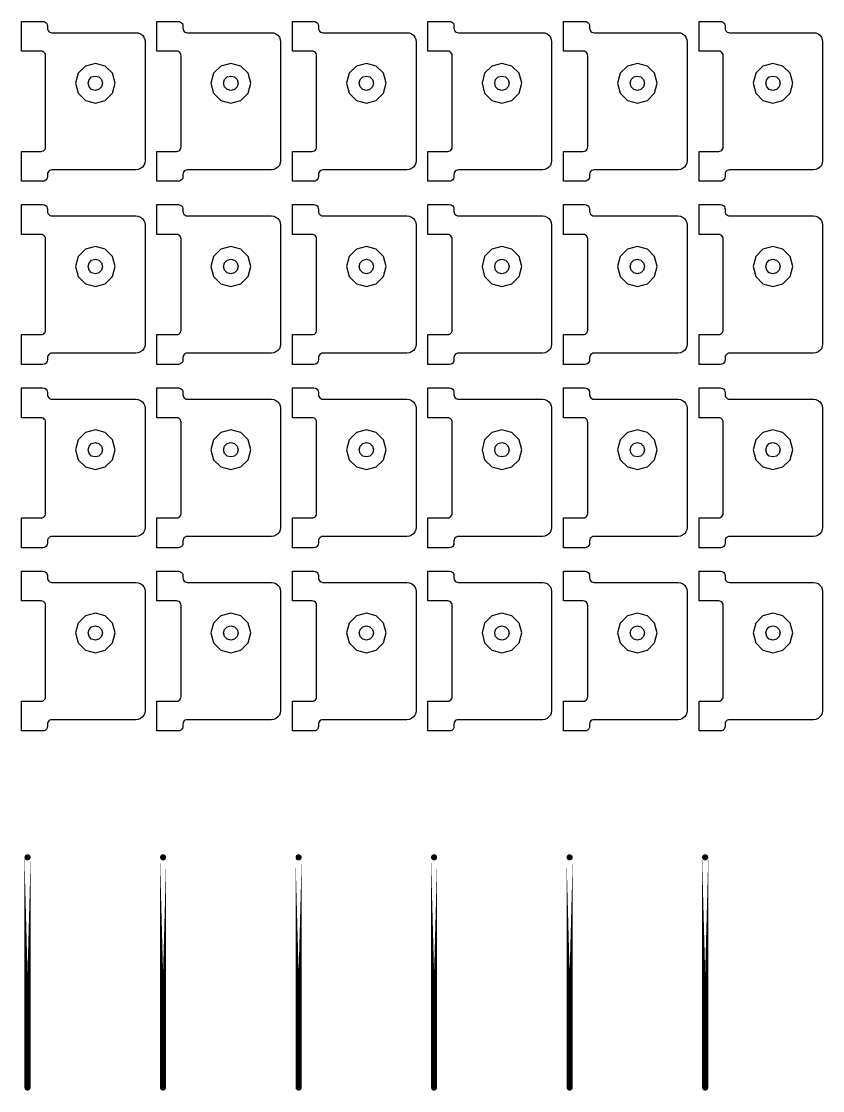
# Model space of a CAD drawing. Extents: x 11 to 212, y 11 to 212.
# Drawn here: x 134.06 to 144.49, y 46.96 to 60.89 of the extents above; entities that cross this region are included whole.
import ezdxf

# ---------------------------------------------------------------- set-up
doc = ezdxf.new("R2010")
doc.units = 0
doc.layers.get('0').update_dxf_attribs({"linetype": 'continuous'})
doc.layers.add('G', color=7, linetype='continuous')

# ---------------------------------------------------------------- blocks, each defined once
blk = doc.blocks.new('cutlineendpoint')
at = {"const_width": 0.04}
blk.add_lwpolyline([(-0.02, 0, 1), (0.02, 0, 1)], format="xyb", close=True, dxfattribs=at)

msp = doc.modelspace()

# ---------------------------------------------------------------- linework, layer by layer
at = {"layer": 'G'}
for points in [[(134.318, 59.2), (134.333, 59.202), (134.347, 59.208), (134.359, 59.217), (134.369, 59.229), (134.374, 59.244), (134.376, 59.259), (134.376, 60.447), (134.374, 60.462), (134.369, 60.476), (134.359, 60.489), (134.347, 60.498), (134.333, 60.504), (134.318, 60.506), (134.061, 60.506), (134.061, 60.894), (134.341, 60.894), (134.356, 60.892), (134.371, 60.886), (134.383, 60.877), (134.392, 60.865), (134.398, 60.851), (134.4, 60.835), (134.4, 60.806), (134.402, 60.791), (134.408, 60.776), (134.417, 60.764), (134.429, 60.755), (134.444, 60.749), (134.459, 60.747), (135.553, 60.747), (135.583, 60.743), (135.612, 60.731), (135.636, 60.713), (135.655, 60.688), (135.667, 60.66), (135.671, 60.629), (135.671, 59.076), (135.667, 59.046), (135.655, 59.018), (135.636, 58.993), (135.612, 58.975), (135.583, 58.963), (135.553, 58.959), (134.459, 58.959), (134.444, 58.957), (134.429, 58.951), (134.417, 58.942), (134.408, 58.929), (134.402, 58.915), (134.4, 58.9), (134.4, 58.871), (134.398, 58.855), (134.392, 58.841), (134.383, 58.829), (134.371, 58.82), (134.356, 58.814), (134.341, 58.812), (134.061, 58.812), (134.061, 59.2)], [(136.082, 59.2), (136.098, 59.202), (136.112, 59.208), (136.124, 59.217), (136.133, 59.229), (136.139, 59.244), (136.141, 59.259), (136.141, 60.447), (136.139, 60.462), (136.133, 60.476), (136.124, 60.489), (136.112, 60.498), (136.098, 60.504), (136.082, 60.506), (135.826, 60.506), (135.826, 60.894), (136.106, 60.894), (136.121, 60.892), (136.135, 60.886), (136.147, 60.877), (136.157, 60.865), (136.163, 60.851), (136.165, 60.835), (136.165, 60.806), (136.167, 60.791), (136.173, 60.776), (136.182, 60.764), (136.194, 60.755), (136.208, 60.749), (136.224, 60.747), (137.318, 60.747), (137.348, 60.743), (137.376, 60.731), (137.401, 60.713), (137.42, 60.688), (137.431, 60.66), (137.435, 60.629), (137.435, 59.076), (137.431, 59.046), (137.42, 59.018), (137.401, 58.993), (137.376, 58.975), (137.348, 58.963), (137.318, 58.959), (136.224, 58.959), (136.208, 58.957), (136.194, 58.951), (136.182, 58.942), (136.173, 58.929), (136.167, 58.915), (136.165, 58.9), (136.165, 58.871), (136.163, 58.855), (136.157, 58.841), (136.147, 58.829), (136.135, 58.82), (136.121, 58.814), (136.106, 58.812), (135.826, 58.812), (135.826, 59.2)], [(137.847, 59.2), (137.862, 59.202), (137.876, 59.208), (137.889, 59.217), (137.898, 59.229), (137.904, 59.244), (137.906, 59.259), (137.906, 60.447), (137.904, 60.462), (137.898, 60.476), (137.889, 60.489), (137.876, 60.498), (137.862, 60.504), (137.847, 60.506), (137.591, 60.506), (137.591, 60.894), (137.871, 60.894), (137.886, 60.892), (137.9, 60.886), (137.912, 60.877), (137.922, 60.865), (137.927, 60.851), (137.929, 60.835), (137.929, 60.806), (137.931, 60.791), (137.937, 60.776), (137.947, 60.764), (137.959, 60.755), (137.973, 60.749), (137.988, 60.747), (139.082, 60.747), (139.113, 60.743), (139.141, 60.731), (139.166, 60.713), (139.184, 60.688), (139.196, 60.66), (139.2, 60.629), (139.2, 59.076), (139.196, 59.046), (139.184, 59.018), (139.166, 58.993), (139.141, 58.975), (139.113, 58.963), (139.082, 58.959), (137.988, 58.959), (137.973, 58.957), (137.959, 58.951), (137.947, 58.942), (137.937, 58.929), (137.931, 58.915), (137.929, 58.9), (137.929, 58.871), (137.927, 58.855), (137.922, 58.841), (137.912, 58.829), (137.9, 58.82), (137.886, 58.814), (137.871, 58.812), (137.591, 58.812), (137.591, 59.2)], [(139.612, 59.2), (139.627, 59.202), (139.641, 59.208), (139.653, 59.217), (139.663, 59.229), (139.669, 59.244), (139.671, 59.259), (139.671, 60.447), (139.669, 60.462), (139.663, 60.476), (139.653, 60.489), (139.641, 60.498), (139.627, 60.504), (139.612, 60.506), (139.355, 60.506), (139.355, 60.894), (139.635, 60.894), (139.651, 60.892), (139.665, 60.886), (139.677, 60.877), (139.686, 60.865), (139.692, 60.851), (139.694, 60.835), (139.694, 60.806), (139.696, 60.791), (139.702, 60.776), (139.711, 60.764), (139.724, 60.755), (139.738, 60.749), (139.753, 60.747), (140.847, 60.747), (140.878, 60.743), (140.906, 60.731), (140.93, 60.713), (140.949, 60.688), (140.961, 60.66), (140.965, 60.629), (140.965, 59.076), (140.961, 59.046), (140.949, 59.018), (140.93, 58.993), (140.906, 58.975), (140.878, 58.963), (140.847, 58.959), (139.753, 58.959), (139.738, 58.957), (139.724, 58.951), (139.711, 58.942), (139.702, 58.929), (139.696, 58.915), (139.694, 58.9), (139.694, 58.871), (139.692, 58.855), (139.686, 58.841), (139.677, 58.829), (139.665, 58.82), (139.651, 58.814), (139.635, 58.812), (139.355, 58.812), (139.355, 59.2)], [(141.376, 59.2), (141.392, 59.202), (141.406, 59.208), (141.418, 59.217), (141.427, 59.229), (141.433, 59.244), (141.435, 59.259), (141.435, 60.447), (141.433, 60.462), (141.427, 60.476), (141.418, 60.489), (141.406, 60.498), (141.392, 60.504), (141.376, 60.506), (141.12, 60.506), (141.12, 60.894), (141.4, 60.894), (141.415, 60.892), (141.429, 60.886), (141.442, 60.877), (141.451, 60.865), (141.457, 60.851), (141.459, 60.835), (141.459, 60.806), (141.461, 60.791), (141.467, 60.776), (141.476, 60.764), (141.488, 60.755), (141.502, 60.749), (141.518, 60.747), (142.612, 60.747), (142.642, 60.743), (142.671, 60.731), (142.695, 60.713), (142.714, 60.688), (142.725, 60.66), (142.729, 60.629), (142.729, 59.076), (142.725, 59.046), (142.714, 59.018), (142.695, 58.993), (142.671, 58.975), (142.642, 58.963), (142.612, 58.959), (141.518, 58.959), (141.502, 58.957), (141.488, 58.951), (141.476, 58.942), (141.467, 58.929), (141.461, 58.915), (141.459, 58.9), (141.459, 58.871), (141.457, 58.855), (141.451, 58.841), (141.442, 58.829), (141.429, 58.82), (141.415, 58.814), (141.4, 58.812), (141.12, 58.812), (141.12, 59.2)], [(143.141, 59.2), (143.156, 59.202), (143.171, 59.208), (143.183, 59.217), (143.192, 59.229), (143.198, 59.244), (143.2, 59.259), (143.2, 60.447), (143.198, 60.462), (143.192, 60.476), (143.183, 60.489), (143.171, 60.498), (143.156, 60.504), (143.141, 60.506), (142.885, 60.506), (142.885, 60.894), (143.165, 60.894), (143.18, 60.892), (143.194, 60.886), (143.206, 60.877), (143.216, 60.865), (143.222, 60.851), (143.224, 60.835), (143.224, 60.806), (143.226, 60.791), (143.231, 60.776), (143.241, 60.764), (143.253, 60.755), (143.267, 60.749), (143.282, 60.747), (144.376, 60.747), (144.407, 60.743), (144.435, 60.731), (144.46, 60.713), (144.478, 60.688), (144.49, 60.66), (144.494, 60.629), (144.494, 59.076), (144.49, 59.046), (144.478, 59.018), (144.46, 58.993), (144.435, 58.975), (144.407, 58.963), (144.376, 58.959), (143.282, 58.959), (143.267, 58.957), (143.253, 58.951), (143.241, 58.942), (143.231, 58.929), (143.226, 58.915), (143.224, 58.9), (143.224, 58.871), (143.222, 58.855), (143.216, 58.841), (143.206, 58.829), (143.194, 58.82), (143.18, 58.814), (143.165, 58.812), (142.885, 58.812), (142.885, 59.2)], [(135.248, 59.959), (135.282, 60.088), (135.248, 60.218), (135.153, 60.312), (135.024, 60.347), (134.894, 60.312), (134.799, 60.218), (134.765, 60.088), (134.799, 59.959), (134.894, 59.864), (135.024, 59.829), (135.153, 59.864)], [(137.012, 59.959), (137.047, 60.088), (137.012, 60.218), (136.918, 60.312), (136.788, 60.347), (136.659, 60.312), (136.564, 60.218), (136.529, 60.088), (136.564, 59.959), (136.659, 59.864), (136.788, 59.829), (136.918, 59.864)], [(138.777, 59.959), (138.812, 60.088), (138.777, 60.218), (138.682, 60.312), (138.553, 60.347), (138.424, 60.312), (138.329, 60.218), (138.294, 60.088), (138.329, 59.959), (138.424, 59.864), (138.553, 59.829), (138.682, 59.864)], [(140.542, 59.959), (140.576, 60.088), (140.542, 60.218), (140.447, 60.312), (140.318, 60.347), (140.188, 60.312), (140.093, 60.218), (140.059, 60.088), (140.093, 59.959), (140.188, 59.864), (140.318, 59.829), (140.447, 59.864)], [(142.307, 59.959), (142.341, 60.088), (142.307, 60.218), (142.212, 60.312), (142.082, 60.347), (141.953, 60.312), (141.858, 60.218), (141.824, 60.088), (141.858, 59.959), (141.953, 59.864), (142.082, 59.829), (142.212, 59.864)], [(144.071, 59.959), (144.106, 60.088), (144.071, 60.218), (143.976, 60.312), (143.847, 60.347), (143.718, 60.312), (143.623, 60.218), (143.588, 60.088), (143.623, 59.959), (143.718, 59.864), (143.847, 59.829), (143.976, 59.864)], [(135.118, 60.088), (135.105, 60.041), (135.071, 60.007), (135.024, 59.994), (134.976, 60.007), (134.942, 60.041), (134.929, 60.088), (134.942, 60.135), (134.976, 60.17), (135.024, 60.182), (135.071, 60.17), (135.105, 60.135)], [(136.882, 60.088), (136.87, 60.041), (136.835, 60.007), (136.788, 59.994), (136.741, 60.007), (136.707, 60.041), (136.694, 60.088), (136.707, 60.135), (136.741, 60.17), (136.788, 60.182), (136.835, 60.17), (136.87, 60.135)], [(138.647, 60.088), (138.634, 60.041), (138.6, 60.007), (138.553, 59.994), (138.506, 60.007), (138.471, 60.041), (138.459, 60.088), (138.471, 60.135), (138.506, 60.17), (138.553, 60.182), (138.6, 60.17), (138.634, 60.135)], [(140.412, 60.088), (140.399, 60.041), (140.365, 60.007), (140.318, 59.994), (140.271, 60.007), (140.236, 60.041), (140.224, 60.088), (140.236, 60.135), (140.271, 60.17), (140.318, 60.182), (140.365, 60.17), (140.399, 60.135)], [(142.176, 60.088), (142.164, 60.041), (142.129, 60.007), (142.082, 59.994), (142.035, 60.007), (142.001, 60.041), (141.988, 60.088), (142.001, 60.135), (142.035, 60.17), (142.082, 60.182), (142.129, 60.17), (142.164, 60.135)], [(143.941, 60.088), (143.929, 60.041), (143.894, 60.007), (143.847, 59.994), (143.8, 60.007), (143.766, 60.041), (143.753, 60.088), (143.766, 60.135), (143.8, 60.17), (143.847, 60.182), (143.894, 60.17), (143.929, 60.135)], [(134.318, 56.812), (134.333, 56.814), (134.347, 56.82), (134.359, 56.829), (134.369, 56.841), (134.374, 56.855), (134.376, 56.871), (134.376, 58.059), (134.374, 58.074), (134.369, 58.088), (134.359, 58.1), (134.347, 58.11), (134.333, 58.116), (134.318, 58.118), (134.061, 58.118), (134.061, 58.506), (134.341, 58.506), (134.356, 58.504), (134.371, 58.498), (134.383, 58.489), (134.392, 58.476), (134.398, 58.462), (134.4, 58.447), (134.4, 58.418), (134.402, 58.402), (134.408, 58.388), (134.417, 58.376), (134.429, 58.367), (134.444, 58.361), (134.459, 58.359), (135.553, 58.359), (135.583, 58.355), (135.612, 58.343), (135.636, 58.324), (135.655, 58.3), (135.667, 58.272), (135.671, 58.241), (135.671, 56.688), (135.667, 56.658), (135.655, 56.629), (135.636, 56.605), (135.612, 56.586), (135.583, 56.575), (135.553, 56.571), (134.459, 56.571), (134.444, 56.569), (134.429, 56.563), (134.417, 56.553), (134.408, 56.541), (134.402, 56.527), (134.4, 56.512), (134.4, 56.482), (134.398, 56.467), (134.392, 56.453), (134.383, 56.441), (134.371, 56.431), (134.356, 56.426), (134.341, 56.424), (134.061, 56.424), (134.061, 56.812)], [(136.082, 56.812), (136.098, 56.814), (136.112, 56.82), (136.124, 56.829), (136.133, 56.841), (136.139, 56.855), (136.141, 56.871), (136.141, 58.059), (136.139, 58.074), (136.133, 58.088), (136.124, 58.1), (136.112, 58.11), (136.098, 58.116), (136.082, 58.118), (135.826, 58.118), (135.826, 58.506), (136.106, 58.506), (136.121, 58.504), (136.135, 58.498), (136.147, 58.489), (136.157, 58.476), (136.163, 58.462), (136.165, 58.447), (136.165, 58.418), (136.167, 58.402), (136.173, 58.388), (136.182, 58.376), (136.194, 58.367), (136.208, 58.361), (136.224, 58.359), (137.318, 58.359), (137.348, 58.355), (137.376, 58.343), (137.401, 58.324), (137.42, 58.3), (137.431, 58.272), (137.435, 58.241), (137.435, 56.688), (137.431, 56.658), (137.42, 56.629), (137.401, 56.605), (137.376, 56.586), (137.348, 56.575), (137.318, 56.571), (136.224, 56.571), (136.208, 56.569), (136.194, 56.563), (136.182, 56.553), (136.173, 56.541), (136.167, 56.527), (136.165, 56.512), (136.165, 56.482), (136.163, 56.467), (136.157, 56.453), (136.147, 56.441), (136.135, 56.431), (136.121, 56.426), (136.106, 56.424), (135.826, 56.424), (135.826, 56.812)], [(137.847, 56.812), (137.862, 56.814), (137.876, 56.82), (137.889, 56.829), (137.898, 56.841), (137.904, 56.855), (137.906, 56.871), (137.906, 58.059), (137.904, 58.074), (137.898, 58.088), (137.889, 58.1), (137.876, 58.11), (137.862, 58.116), (137.847, 58.118), (137.591, 58.118), (137.591, 58.506), (137.871, 58.506), (137.886, 58.504), (137.9, 58.498), (137.912, 58.489), (137.922, 58.476), (137.927, 58.462), (137.929, 58.447), (137.929, 58.418), (137.931, 58.402), (137.937, 58.388), (137.947, 58.376), (137.959, 58.367), (137.973, 58.361), (137.988, 58.359), (139.082, 58.359), (139.113, 58.355), (139.141, 58.343), (139.166, 58.324), (139.184, 58.3), (139.196, 58.272), (139.2, 58.241), (139.2, 56.688), (139.196, 56.658), (139.184, 56.629), (139.166, 56.605), (139.141, 56.586), (139.113, 56.575), (139.082, 56.571), (137.988, 56.571), (137.973, 56.569), (137.959, 56.563), (137.947, 56.553), (137.937, 56.541), (137.931, 56.527), (137.929, 56.512), (137.929, 56.482), (137.927, 56.467), (137.922, 56.453), (137.912, 56.441), (137.9, 56.431), (137.886, 56.426), (137.871, 56.424), (137.591, 56.424), (137.591, 56.812)], [(139.612, 56.812), (139.627, 56.814), (139.641, 56.82), (139.653, 56.829), (139.663, 56.841), (139.669, 56.855), (139.671, 56.871), (139.671, 58.059), (139.669, 58.074), (139.663, 58.088), (139.653, 58.1), (139.641, 58.11), (139.627, 58.116), (139.612, 58.118), (139.355, 58.118), (139.355, 58.506), (139.635, 58.506), (139.651, 58.504), (139.665, 58.498), (139.677, 58.489), (139.686, 58.476), (139.692, 58.462), (139.694, 58.447), (139.694, 58.418), (139.696, 58.402), (139.702, 58.388), (139.711, 58.376), (139.724, 58.367), (139.738, 58.361), (139.753, 58.359), (140.847, 58.359), (140.878, 58.355), (140.906, 58.343), (140.93, 58.324), (140.949, 58.3), (140.961, 58.272), (140.965, 58.241), (140.965, 56.688), (140.961, 56.658), (140.949, 56.629), (140.93, 56.605), (140.906, 56.586), (140.878, 56.575), (140.847, 56.571), (139.753, 56.571), (139.738, 56.569), (139.724, 56.563), (139.711, 56.553), (139.702, 56.541), (139.696, 56.527), (139.694, 56.512), (139.694, 56.482), (139.692, 56.467), (139.686, 56.453), (139.677, 56.441), (139.665, 56.431), (139.651, 56.426), (139.635, 56.424), (139.355, 56.424), (139.355, 56.812)], [(141.376, 56.812), (141.392, 56.814), (141.406, 56.82), (141.418, 56.829), (141.427, 56.841), (141.433, 56.855), (141.435, 56.871), (141.435, 58.059), (141.433, 58.074), (141.427, 58.088), (141.418, 58.1), (141.406, 58.11), (141.392, 58.116), (141.376, 58.118), (141.12, 58.118), (141.12, 58.506), (141.4, 58.506), (141.415, 58.504), (141.429, 58.498), (141.442, 58.489), (141.451, 58.476), (141.457, 58.462), (141.459, 58.447), (141.459, 58.418), (141.461, 58.402), (141.467, 58.388), (141.476, 58.376), (141.488, 58.367), (141.502, 58.361), (141.518, 58.359), (142.612, 58.359), (142.642, 58.355), (142.671, 58.343), (142.695, 58.324), (142.714, 58.3), (142.725, 58.272), (142.729, 58.241), (142.729, 56.688), (142.725, 56.658), (142.714, 56.629), (142.695, 56.605), (142.671, 56.586), (142.642, 56.575), (142.612, 56.571), (141.518, 56.571), (141.502, 56.569), (141.488, 56.563), (141.476, 56.553), (141.467, 56.541), (141.461, 56.527), (141.459, 56.512), (141.459, 56.482), (141.457, 56.467), (141.451, 56.453), (141.442, 56.441), (141.429, 56.431), (141.415, 56.426), (141.4, 56.424), (141.12, 56.424), (141.12, 56.812)], [(143.141, 56.812), (143.156, 56.814), (143.171, 56.82), (143.183, 56.829), (143.192, 56.841), (143.198, 56.855), (143.2, 56.871), (143.2, 58.059), (143.198, 58.074), (143.192, 58.088), (143.183, 58.1), (143.171, 58.11), (143.156, 58.116), (143.141, 58.118), (142.885, 58.118), (142.885, 58.506), (143.165, 58.506), (143.18, 58.504), (143.194, 58.498), (143.206, 58.489), (143.216, 58.476), (143.222, 58.462), (143.224, 58.447), (143.224, 58.418), (143.226, 58.402), (143.231, 58.388), (143.241, 58.376), (143.253, 58.367), (143.267, 58.361), (143.282, 58.359), (144.376, 58.359), (144.407, 58.355), (144.435, 58.343), (144.46, 58.324), (144.478, 58.3), (144.49, 58.272), (144.494, 58.241), (144.494, 56.688), (144.49, 56.658), (144.478, 56.629), (144.46, 56.605), (144.435, 56.586), (144.407, 56.575), (144.376, 56.571), (143.282, 56.571), (143.267, 56.569), (143.253, 56.563), (143.241, 56.553), (143.231, 56.541), (143.226, 56.527), (143.224, 56.512), (143.224, 56.482), (143.222, 56.467), (143.216, 56.453), (143.206, 56.441), (143.194, 56.431), (143.18, 56.426), (143.165, 56.424), (142.885, 56.424), (142.885, 56.812)], [(135.248, 57.571), (135.282, 57.7), (135.248, 57.829), (135.153, 57.924), (135.024, 57.959), (134.894, 57.924), (134.799, 57.829), (134.765, 57.7), (134.799, 57.571), (134.894, 57.476), (135.024, 57.441), (135.153, 57.476)], [(137.012, 57.571), (137.047, 57.7), (137.012, 57.829), (136.918, 57.924), (136.788, 57.959), (136.659, 57.924), (136.564, 57.829), (136.529, 57.7), (136.564, 57.571), (136.659, 57.476), (136.788, 57.441), (136.918, 57.476)], [(138.777, 57.571), (138.812, 57.7), (138.777, 57.829), (138.682, 57.924), (138.553, 57.959), (138.424, 57.924), (138.329, 57.829), (138.294, 57.7), (138.329, 57.571), (138.424, 57.476), (138.553, 57.441), (138.682, 57.476)], [(140.542, 57.571), (140.576, 57.7), (140.542, 57.829), (140.447, 57.924), (140.318, 57.959), (140.188, 57.924), (140.093, 57.829), (140.059, 57.7), (140.093, 57.571), (140.188, 57.476), (140.318, 57.441), (140.447, 57.476)], [(142.307, 57.571), (142.341, 57.7), (142.307, 57.829), (142.212, 57.924), (142.082, 57.959), (141.953, 57.924), (141.858, 57.829), (141.824, 57.7), (141.858, 57.571), (141.953, 57.476), (142.082, 57.441), (142.212, 57.476)], [(144.071, 57.571), (144.106, 57.7), (144.071, 57.829), (143.976, 57.924), (143.847, 57.959), (143.718, 57.924), (143.623, 57.829), (143.588, 57.7), (143.623, 57.571), (143.718, 57.476), (143.847, 57.441), (143.976, 57.476)], [(135.118, 57.7), (135.105, 57.653), (135.071, 57.618), (135.024, 57.606), (134.976, 57.618), (134.942, 57.653), (134.929, 57.7), (134.942, 57.747), (134.976, 57.782), (135.024, 57.794), (135.071, 57.782), (135.105, 57.747)], [(136.882, 57.7), (136.87, 57.653), (136.835, 57.618), (136.788, 57.606), (136.741, 57.618), (136.707, 57.653), (136.694, 57.7), (136.707, 57.747), (136.741, 57.782), (136.788, 57.794), (136.835, 57.782), (136.87, 57.747)], [(138.647, 57.7), (138.634, 57.653), (138.6, 57.618), (138.553, 57.606), (138.506, 57.618), (138.471, 57.653), (138.459, 57.7), (138.471, 57.747), (138.506, 57.782), (138.553, 57.794), (138.6, 57.782), (138.634, 57.747)], [(140.412, 57.7), (140.399, 57.653), (140.365, 57.618), (140.318, 57.606), (140.271, 57.618), (140.236, 57.653), (140.224, 57.7), (140.236, 57.747), (140.271, 57.782), (140.318, 57.794), (140.365, 57.782), (140.399, 57.747)], [(142.176, 57.7), (142.164, 57.653), (142.129, 57.618), (142.082, 57.606), (142.035, 57.618), (142.001, 57.653), (141.988, 57.7), (142.001, 57.747), (142.035, 57.782), (142.082, 57.794), (142.129, 57.782), (142.164, 57.747)], [(143.941, 57.7), (143.929, 57.653), (143.894, 57.618), (143.847, 57.606), (143.8, 57.618), (143.766, 57.653), (143.753, 57.7), (143.766, 57.747), (143.8, 57.782), (143.847, 57.794), (143.894, 57.782), (143.929, 57.747)], [(134.318, 54.424), (134.333, 54.426), (134.347, 54.431), (134.359, 54.441), (134.369, 54.453), (134.374, 54.467), (134.376, 54.482), (134.376, 55.671), (134.374, 55.686), (134.369, 55.7), (134.359, 55.712), (134.347, 55.722), (134.333, 55.727), (134.318, 55.729), (134.061, 55.729), (134.061, 56.118), (134.341, 56.118), (134.356, 56.116), (134.371, 56.11), (134.383, 56.1), (134.392, 56.088), (134.398, 56.074), (134.4, 56.059), (134.4, 56.029), (134.402, 56.014), (134.408, 56), (134.417, 55.988), (134.429, 55.978), (134.444, 55.973), (134.459, 55.971), (135.553, 55.971), (135.583, 55.967), (135.612, 55.955), (135.636, 55.936), (135.655, 55.912), (135.667, 55.883), (135.671, 55.853), (135.671, 54.3), (135.667, 54.27), (135.655, 54.241), (135.636, 54.217), (135.612, 54.198), (135.583, 54.186), (135.553, 54.182), (134.459, 54.182), (134.444, 54.18), (134.429, 54.174), (134.417, 54.165), (134.408, 54.153), (134.402, 54.139), (134.4, 54.124), (134.4, 54.094), (134.398, 54.079), (134.392, 54.065), (134.383, 54.053), (134.371, 54.043), (134.356, 54.037), (134.341, 54.035), (134.061, 54.035), (134.061, 54.424)], [(136.082, 54.424), (136.098, 54.426), (136.112, 54.431), (136.124, 54.441), (136.133, 54.453), (136.139, 54.467), (136.141, 54.482), (136.141, 55.671), (136.139, 55.686), (136.133, 55.7), (136.124, 55.712), (136.112, 55.722), (136.098, 55.727), (136.082, 55.729), (135.826, 55.729), (135.826, 56.118), (136.106, 56.118), (136.121, 56.116), (136.135, 56.11), (136.147, 56.1), (136.157, 56.088), (136.163, 56.074), (136.165, 56.059), (136.165, 56.029), (136.167, 56.014), (136.173, 56), (136.182, 55.988), (136.194, 55.978), (136.208, 55.973), (136.224, 55.971), (137.318, 55.971), (137.348, 55.967), (137.376, 55.955), (137.401, 55.936), (137.42, 55.912), (137.431, 55.883), (137.435, 55.853), (137.435, 54.3), (137.431, 54.27), (137.42, 54.241), (137.401, 54.217), (137.376, 54.198), (137.348, 54.186), (137.318, 54.182), (136.224, 54.182), (136.208, 54.18), (136.194, 54.174), (136.182, 54.165), (136.173, 54.153), (136.167, 54.139), (136.165, 54.124), (136.165, 54.094), (136.163, 54.079), (136.157, 54.065), (136.147, 54.053), (136.135, 54.043), (136.121, 54.037), (136.106, 54.035), (135.826, 54.035), (135.826, 54.424)], [(137.847, 54.424), (137.862, 54.426), (137.876, 54.431), (137.889, 54.441), (137.898, 54.453), (137.904, 54.467), (137.906, 54.482), (137.906, 55.671), (137.904, 55.686), (137.898, 55.7), (137.889, 55.712), (137.876, 55.722), (137.862, 55.727), (137.847, 55.729), (137.591, 55.729), (137.591, 56.118), (137.871, 56.118), (137.886, 56.116), (137.9, 56.11), (137.912, 56.1), (137.922, 56.088), (137.927, 56.074), (137.929, 56.059), (137.929, 56.029), (137.931, 56.014), (137.937, 56), (137.947, 55.988), (137.959, 55.978), (137.973, 55.973), (137.988, 55.971), (139.082, 55.971), (139.113, 55.967), (139.141, 55.955), (139.166, 55.936), (139.184, 55.912), (139.196, 55.883), (139.2, 55.853), (139.2, 54.3), (139.196, 54.27), (139.184, 54.241), (139.166, 54.217), (139.141, 54.198), (139.113, 54.186), (139.082, 54.182), (137.988, 54.182), (137.973, 54.18), (137.959, 54.174), (137.947, 54.165), (137.937, 54.153), (137.931, 54.139), (137.929, 54.124), (137.929, 54.094), (137.927, 54.079), (137.922, 54.065), (137.912, 54.053), (137.9, 54.043), (137.886, 54.037), (137.871, 54.035), (137.591, 54.035), (137.591, 54.424)], [(139.612, 54.424), (139.627, 54.426), (139.641, 54.431), (139.653, 54.441), (139.663, 54.453), (139.669, 54.467), (139.671, 54.482), (139.671, 55.671), (139.669, 55.686), (139.663, 55.7), (139.653, 55.712), (139.641, 55.722), (139.627, 55.727), (139.612, 55.729), (139.355, 55.729), (139.355, 56.118), (139.635, 56.118), (139.651, 56.116), (139.665, 56.11), (139.677, 56.1), (139.686, 56.088), (139.692, 56.074), (139.694, 56.059), (139.694, 56.029), (139.696, 56.014), (139.702, 56), (139.711, 55.988), (139.724, 55.978), (139.738, 55.973), (139.753, 55.971), (140.847, 55.971), (140.878, 55.967), (140.906, 55.955), (140.93, 55.936), (140.949, 55.912), (140.961, 55.883), (140.965, 55.853), (140.965, 54.3), (140.961, 54.27), (140.949, 54.241), (140.93, 54.217), (140.906, 54.198), (140.878, 54.186), (140.847, 54.182), (139.753, 54.182), (139.738, 54.18), (139.724, 54.174), (139.711, 54.165), (139.702, 54.153), (139.696, 54.139), (139.694, 54.124), (139.694, 54.094), (139.692, 54.079), (139.686, 54.065), (139.677, 54.053), (139.665, 54.043), (139.651, 54.037), (139.635, 54.035), (139.355, 54.035), (139.355, 54.424)], [(141.376, 54.424), (141.392, 54.426), (141.406, 54.431), (141.418, 54.441), (141.427, 54.453), (141.433, 54.467), (141.435, 54.482), (141.435, 55.671), (141.433, 55.686), (141.427, 55.7), (141.418, 55.712), (141.406, 55.722), (141.392, 55.727), (141.376, 55.729), (141.12, 55.729), (141.12, 56.118), (141.4, 56.118), (141.415, 56.116), (141.429, 56.11), (141.442, 56.1), (141.451, 56.088), (141.457, 56.074), (141.459, 56.059), (141.459, 56.029), (141.461, 56.014), (141.467, 56), (141.476, 55.988), (141.488, 55.978), (141.502, 55.973), (141.518, 55.971), (142.612, 55.971), (142.642, 55.967), (142.671, 55.955), (142.695, 55.936), (142.714, 55.912), (142.725, 55.883), (142.729, 55.853), (142.729, 54.3), (142.725, 54.27), (142.714, 54.241), (142.695, 54.217), (142.671, 54.198), (142.642, 54.186), (142.612, 54.182), (141.518, 54.182), (141.502, 54.18), (141.488, 54.174), (141.476, 54.165), (141.467, 54.153), (141.461, 54.139), (141.459, 54.124), (141.459, 54.094), (141.457, 54.079), (141.451, 54.065), (141.442, 54.053), (141.429, 54.043), (141.415, 54.037), (141.4, 54.035), (141.12, 54.035), (141.12, 54.424)], [(143.141, 54.424), (143.156, 54.426), (143.171, 54.431), (143.183, 54.441), (143.192, 54.453), (143.198, 54.467), (143.2, 54.482), (143.2, 55.671), (143.198, 55.686), (143.192, 55.7), (143.183, 55.712), (143.171, 55.722), (143.156, 55.727), (143.141, 55.729), (142.885, 55.729), (142.885, 56.118), (143.165, 56.118), (143.18, 56.116), (143.194, 56.11), (143.206, 56.1), (143.216, 56.088), (143.222, 56.074), (143.224, 56.059), (143.224, 56.029), (143.226, 56.014), (143.231, 56), (143.241, 55.988), (143.253, 55.978), (143.267, 55.973), (143.282, 55.971), (144.376, 55.971), (144.407, 55.967), (144.435, 55.955), (144.46, 55.936), (144.478, 55.912), (144.49, 55.883), (144.494, 55.853), (144.494, 54.3), (144.49, 54.27), (144.478, 54.241), (144.46, 54.217), (144.435, 54.198), (144.407, 54.186), (144.376, 54.182), (143.282, 54.182), (143.267, 54.18), (143.253, 54.174), (143.241, 54.165), (143.231, 54.153), (143.226, 54.139), (143.224, 54.124), (143.224, 54.094), (143.222, 54.079), (143.216, 54.065), (143.206, 54.053), (143.194, 54.043), (143.18, 54.037), (143.165, 54.035), (142.885, 54.035), (142.885, 54.424)], [(135.248, 55.182), (135.282, 55.312), (135.248, 55.441), (135.153, 55.536), (135.024, 55.571), (134.894, 55.536), (134.799, 55.441), (134.765, 55.312), (134.799, 55.182), (134.894, 55.088), (135.024, 55.053), (135.153, 55.088)], [(137.012, 55.182), (137.047, 55.312), (137.012, 55.441), (136.918, 55.536), (136.788, 55.571), (136.659, 55.536), (136.564, 55.441), (136.529, 55.312), (136.564, 55.182), (136.659, 55.088), (136.788, 55.053), (136.918, 55.088)], [(138.777, 55.182), (138.812, 55.312), (138.777, 55.441), (138.682, 55.536), (138.553, 55.571), (138.424, 55.536), (138.329, 55.441), (138.294, 55.312), (138.329, 55.182), (138.424, 55.088), (138.553, 55.053), (138.682, 55.088)], [(140.542, 55.182), (140.576, 55.312), (140.542, 55.441), (140.447, 55.536), (140.318, 55.571), (140.188, 55.536), (140.093, 55.441), (140.059, 55.312), (140.093, 55.182), (140.188, 55.088), (140.318, 55.053), (140.447, 55.088)], [(142.307, 55.182), (142.341, 55.312), (142.307, 55.441), (142.212, 55.536), (142.082, 55.571), (141.953, 55.536), (141.858, 55.441), (141.824, 55.312), (141.858, 55.182), (141.953, 55.088), (142.082, 55.053), (142.212, 55.088)], [(144.071, 55.182), (144.106, 55.312), (144.071, 55.441), (143.976, 55.536), (143.847, 55.571), (143.718, 55.536), (143.623, 55.441), (143.588, 55.312), (143.623, 55.182), (143.718, 55.088), (143.847, 55.053), (143.976, 55.088)], [(135.118, 55.312), (135.105, 55.265), (135.071, 55.23), (135.024, 55.218), (134.976, 55.23), (134.942, 55.265), (134.929, 55.312), (134.942, 55.359), (134.976, 55.393), (135.024, 55.406), (135.071, 55.393), (135.105, 55.359)], [(136.882, 55.312), (136.87, 55.265), (136.835, 55.23), (136.788, 55.218), (136.741, 55.23), (136.707, 55.265), (136.694, 55.312), (136.707, 55.359), (136.741, 55.393), (136.788, 55.406), (136.835, 55.393), (136.87, 55.359)], [(138.647, 55.312), (138.634, 55.265), (138.6, 55.23), (138.553, 55.218), (138.506, 55.23), (138.471, 55.265), (138.459, 55.312), (138.471, 55.359), (138.506, 55.393), (138.553, 55.406), (138.6, 55.393), (138.634, 55.359)], [(140.412, 55.312), (140.399, 55.265), (140.365, 55.23), (140.318, 55.218), (140.271, 55.23), (140.236, 55.265), (140.224, 55.312), (140.236, 55.359), (140.271, 55.393), (140.318, 55.406), (140.365, 55.393), (140.399, 55.359)], [(142.176, 55.312), (142.164, 55.265), (142.129, 55.23), (142.082, 55.218), (142.035, 55.23), (142.001, 55.265), (141.988, 55.312), (142.001, 55.359), (142.035, 55.393), (142.082, 55.406), (142.129, 55.393), (142.164, 55.359)], [(143.941, 55.312), (143.929, 55.265), (143.894, 55.23), (143.847, 55.218), (143.8, 55.23), (143.766, 55.265), (143.753, 55.312), (143.766, 55.359), (143.8, 55.393), (143.847, 55.406), (143.894, 55.393), (143.929, 55.359)], [(134.318, 52.035), (134.333, 52.037), (134.347, 52.043), (134.359, 52.053), (134.369, 52.065), (134.374, 52.079), (134.376, 52.094), (134.376, 53.282), (134.374, 53.298), (134.369, 53.312), (134.359, 53.324), (134.347, 53.333), (134.333, 53.339), (134.318, 53.341), (134.061, 53.341), (134.061, 53.729), (134.341, 53.729), (134.356, 53.727), (134.371, 53.722), (134.383, 53.712), (134.392, 53.7), (134.398, 53.686), (134.4, 53.671), (134.4, 53.641), (134.402, 53.626), (134.408, 53.612), (134.417, 53.6), (134.429, 53.59), (134.444, 53.584), (134.459, 53.582), (135.553, 53.582), (135.583, 53.578), (135.612, 53.567), (135.636, 53.548), (135.655, 53.524), (135.667, 53.495), (135.671, 53.465), (135.671, 51.912), (135.667, 51.881), (135.655, 51.853), (135.636, 51.829), (135.612, 51.81), (135.583, 51.798), (135.553, 51.794), (134.459, 51.794), (134.444, 51.792), (134.429, 51.786), (134.417, 51.777), (134.408, 51.765), (134.402, 51.751), (134.4, 51.735), (134.4, 51.706), (134.398, 51.691), (134.392, 51.676), (134.383, 51.664), (134.371, 51.655), (134.356, 51.649), (134.341, 51.647), (134.061, 51.647), (134.061, 52.035)], [(136.082, 52.035), (136.098, 52.037), (136.112, 52.043), (136.124, 52.053), (136.133, 52.065), (136.139, 52.079), (136.141, 52.094), (136.141, 53.282), (136.139, 53.298), (136.133, 53.312), (136.124, 53.324), (136.112, 53.333), (136.098, 53.339), (136.082, 53.341), (135.826, 53.341), (135.826, 53.729), (136.106, 53.729), (136.121, 53.727), (136.135, 53.722), (136.147, 53.712), (136.157, 53.7), (136.163, 53.686), (136.165, 53.671), (136.165, 53.641), (136.167, 53.626), (136.173, 53.612), (136.182, 53.6), (136.194, 53.59), (136.208, 53.584), (136.224, 53.582), (137.318, 53.582), (137.348, 53.578), (137.376, 53.567), (137.401, 53.548), (137.42, 53.524), (137.431, 53.495), (137.435, 53.465), (137.435, 51.912), (137.431, 51.881), (137.42, 51.853), (137.401, 51.829), (137.376, 51.81), (137.348, 51.798), (137.318, 51.794), (136.224, 51.794), (136.208, 51.792), (136.194, 51.786), (136.182, 51.777), (136.173, 51.765), (136.167, 51.751), (136.165, 51.735), (136.165, 51.706), (136.163, 51.691), (136.157, 51.676), (136.147, 51.664), (136.135, 51.655), (136.121, 51.649), (136.106, 51.647), (135.826, 51.647), (135.826, 52.035)], [(137.847, 52.035), (137.862, 52.037), (137.876, 52.043), (137.889, 52.053), (137.898, 52.065), (137.904, 52.079), (137.906, 52.094), (137.906, 53.282), (137.904, 53.298), (137.898, 53.312), (137.889, 53.324), (137.876, 53.333), (137.862, 53.339), (137.847, 53.341), (137.591, 53.341), (137.591, 53.729), (137.871, 53.729), (137.886, 53.727), (137.9, 53.722), (137.912, 53.712), (137.922, 53.7), (137.927, 53.686), (137.929, 53.671), (137.929, 53.641), (137.931, 53.626), (137.937, 53.612), (137.947, 53.6), (137.959, 53.59), (137.973, 53.584), (137.988, 53.582), (139.082, 53.582), (139.113, 53.578), (139.141, 53.567), (139.166, 53.548), (139.184, 53.524), (139.196, 53.495), (139.2, 53.465), (139.2, 51.912), (139.196, 51.881), (139.184, 51.853), (139.166, 51.829), (139.141, 51.81), (139.113, 51.798), (139.082, 51.794), (137.988, 51.794), (137.973, 51.792), (137.959, 51.786), (137.947, 51.777), (137.937, 51.765), (137.931, 51.751), (137.929, 51.735), (137.929, 51.706), (137.927, 51.691), (137.922, 51.676), (137.912, 51.664), (137.9, 51.655), (137.886, 51.649), (137.871, 51.647), (137.591, 51.647), (137.591, 52.035)], [(139.612, 52.035), (139.627, 52.037), (139.641, 52.043), (139.653, 52.053), (139.663, 52.065), (139.669, 52.079), (139.671, 52.094), (139.671, 53.282), (139.669, 53.298), (139.663, 53.312), (139.653, 53.324), (139.641, 53.333), (139.627, 53.339), (139.612, 53.341), (139.355, 53.341), (139.355, 53.729), (139.635, 53.729), (139.651, 53.727), (139.665, 53.722), (139.677, 53.712), (139.686, 53.7), (139.692, 53.686), (139.694, 53.671), (139.694, 53.641), (139.696, 53.626), (139.702, 53.612), (139.711, 53.6), (139.724, 53.59), (139.738, 53.584), (139.753, 53.582), (140.847, 53.582), (140.878, 53.578), (140.906, 53.567), (140.93, 53.548), (140.949, 53.524), (140.961, 53.495), (140.965, 53.465), (140.965, 51.912), (140.961, 51.881), (140.949, 51.853), (140.93, 51.829), (140.906, 51.81), (140.878, 51.798), (140.847, 51.794), (139.753, 51.794), (139.738, 51.792), (139.724, 51.786), (139.711, 51.777), (139.702, 51.765), (139.696, 51.751), (139.694, 51.735), (139.694, 51.706), (139.692, 51.691), (139.686, 51.676), (139.677, 51.664), (139.665, 51.655), (139.651, 51.649), (139.635, 51.647), (139.355, 51.647), (139.355, 52.035)], [(141.376, 52.035), (141.392, 52.037), (141.406, 52.043), (141.418, 52.053), (141.427, 52.065), (141.433, 52.079), (141.435, 52.094), (141.435, 53.282), (141.433, 53.298), (141.427, 53.312), (141.418, 53.324), (141.406, 53.333), (141.392, 53.339), (141.376, 53.341), (141.12, 53.341), (141.12, 53.729), (141.4, 53.729), (141.415, 53.727), (141.429, 53.722), (141.442, 53.712), (141.451, 53.7), (141.457, 53.686), (141.459, 53.671), (141.459, 53.641), (141.461, 53.626), (141.467, 53.612), (141.476, 53.6), (141.488, 53.59), (141.502, 53.584), (141.518, 53.582), (142.612, 53.582), (142.642, 53.578), (142.671, 53.567), (142.695, 53.548), (142.714, 53.524), (142.725, 53.495), (142.729, 53.465), (142.729, 51.912), (142.725, 51.881), (142.714, 51.853), (142.695, 51.829), (142.671, 51.81), (142.642, 51.798), (142.612, 51.794), (141.518, 51.794), (141.502, 51.792), (141.488, 51.786), (141.476, 51.777), (141.467, 51.765), (141.461, 51.751), (141.459, 51.735), (141.459, 51.706), (141.457, 51.691), (141.451, 51.676), (141.442, 51.664), (141.429, 51.655), (141.415, 51.649), (141.4, 51.647), (141.12, 51.647), (141.12, 52.035)], [(143.141, 52.035), (143.156, 52.037), (143.171, 52.043), (143.183, 52.053), (143.192, 52.065), (143.198, 52.079), (143.2, 52.094), (143.2, 53.282), (143.198, 53.298), (143.192, 53.312), (143.183, 53.324), (143.171, 53.333), (143.156, 53.339), (143.141, 53.341), (142.885, 53.341), (142.885, 53.729), (143.165, 53.729), (143.18, 53.727), (143.194, 53.722), (143.206, 53.712), (143.216, 53.7), (143.222, 53.686), (143.224, 53.671), (143.224, 53.641), (143.226, 53.626), (143.231, 53.612), (143.241, 53.6), (143.253, 53.59), (143.267, 53.584), (143.282, 53.582), (144.376, 53.582), (144.407, 53.578), (144.435, 53.567), (144.46, 53.548), (144.478, 53.524), (144.49, 53.495), (144.494, 53.465), (144.494, 51.912), (144.49, 51.881), (144.478, 51.853), (144.46, 51.829), (144.435, 51.81), (144.407, 51.798), (144.376, 51.794), (143.282, 51.794), (143.267, 51.792), (143.253, 51.786), (143.241, 51.777), (143.231, 51.765), (143.226, 51.751), (143.224, 51.735), (143.224, 51.706), (143.222, 51.691), (143.216, 51.676), (143.206, 51.664), (143.194, 51.655), (143.18, 51.649), (143.165, 51.647), (142.885, 51.647), (142.885, 52.035)], [(135.248, 52.794), (135.282, 52.924), (135.248, 53.053), (135.153, 53.148), (135.024, 53.182), (134.894, 53.148), (134.799, 53.053), (134.765, 52.924), (134.799, 52.794), (134.894, 52.699), (135.024, 52.665), (135.153, 52.699)], [(137.012, 52.794), (137.047, 52.924), (137.012, 53.053), (136.918, 53.148), (136.788, 53.182), (136.659, 53.148), (136.564, 53.053), (136.529, 52.924), (136.564, 52.794), (136.659, 52.699), (136.788, 52.665), (136.918, 52.699)], [(138.777, 52.794), (138.812, 52.924), (138.777, 53.053), (138.682, 53.148), (138.553, 53.182), (138.424, 53.148), (138.329, 53.053), (138.294, 52.924), (138.329, 52.794), (138.424, 52.699), (138.553, 52.665), (138.682, 52.699)], [(140.542, 52.794), (140.576, 52.924), (140.542, 53.053), (140.447, 53.148), (140.318, 53.182), (140.188, 53.148), (140.093, 53.053), (140.059, 52.924), (140.093, 52.794), (140.188, 52.699), (140.318, 52.665), (140.447, 52.699)], [(142.307, 52.794), (142.341, 52.924), (142.307, 53.053), (142.212, 53.148), (142.082, 53.182), (141.953, 53.148), (141.858, 53.053), (141.824, 52.924), (141.858, 52.794), (141.953, 52.699), (142.082, 52.665), (142.212, 52.699)], [(144.071, 52.794), (144.106, 52.924), (144.071, 53.053), (143.976, 53.148), (143.847, 53.182), (143.718, 53.148), (143.623, 53.053), (143.588, 52.924), (143.623, 52.794), (143.718, 52.699), (143.847, 52.665), (143.976, 52.699)], [(135.118, 52.924), (135.105, 52.876), (135.071, 52.842), (135.024, 52.829), (134.976, 52.842), (134.942, 52.876), (134.929, 52.924), (134.942, 52.971), (134.976, 53.005), (135.024, 53.018), (135.071, 53.005), (135.105, 52.971)], [(136.882, 52.924), (136.87, 52.876), (136.835, 52.842), (136.788, 52.829), (136.741, 52.842), (136.707, 52.876), (136.694, 52.924), (136.707, 52.971), (136.741, 53.005), (136.788, 53.018), (136.835, 53.005), (136.87, 52.971)], [(138.647, 52.924), (138.634, 52.876), (138.6, 52.842), (138.553, 52.829), (138.506, 52.842), (138.471, 52.876), (138.459, 52.924), (138.471, 52.971), (138.506, 53.005), (138.553, 53.018), (138.6, 53.005), (138.634, 52.971)], [(140.412, 52.924), (140.399, 52.876), (140.365, 52.842), (140.318, 52.829), (140.271, 52.842), (140.236, 52.876), (140.224, 52.924), (140.236, 52.971), (140.271, 53.005), (140.318, 53.018), (140.365, 53.005), (140.399, 52.971)], [(142.176, 52.924), (142.164, 52.876), (142.129, 52.842), (142.082, 52.829), (142.035, 52.842), (142.001, 52.876), (141.988, 52.924), (142.001, 52.971), (142.035, 53.005), (142.082, 53.018), (142.129, 53.005), (142.164, 52.971)], [(143.941, 52.924), (143.929, 52.876), (143.894, 52.842), (143.847, 52.829), (143.8, 52.842), (143.766, 52.876), (143.753, 52.924), (143.766, 52.971), (143.8, 53.005), (143.847, 53.018), (143.894, 53.005), (143.929, 52.971)]]:
    msp.add_lwpolyline(points, close=True, dxfattribs=at)
at = {"layer": 'G', "const_width": 0.08}
for points in [[(134.141, 50), (134.141, 47)], [(135.906, 50), (135.906, 47)], [(137.671, 50), (137.671, 47)], [(139.435, 50), (139.435, 47)], [(141.2, 50), (141.2, 47)], [(142.965, 50), (142.965, 47)]]:
    msp.add_lwpolyline(points, close=True, dxfattribs=at)

# ---------------------------------------------------------------- block references
at = {"layer": 'G'}
for p in [(134.141, 50), (135.906, 50), (137.671, 50), (139.435, 50), (141.2, 50), (142.965, 50), (134.141, 47), (135.906, 47), (137.671, 47), (139.435, 47), (141.2, 47), (142.965, 47)]:
    msp.add_blockref('cutlineendpoint', p, dxfattribs=at)

doc.saveas('drawing.dxf')
